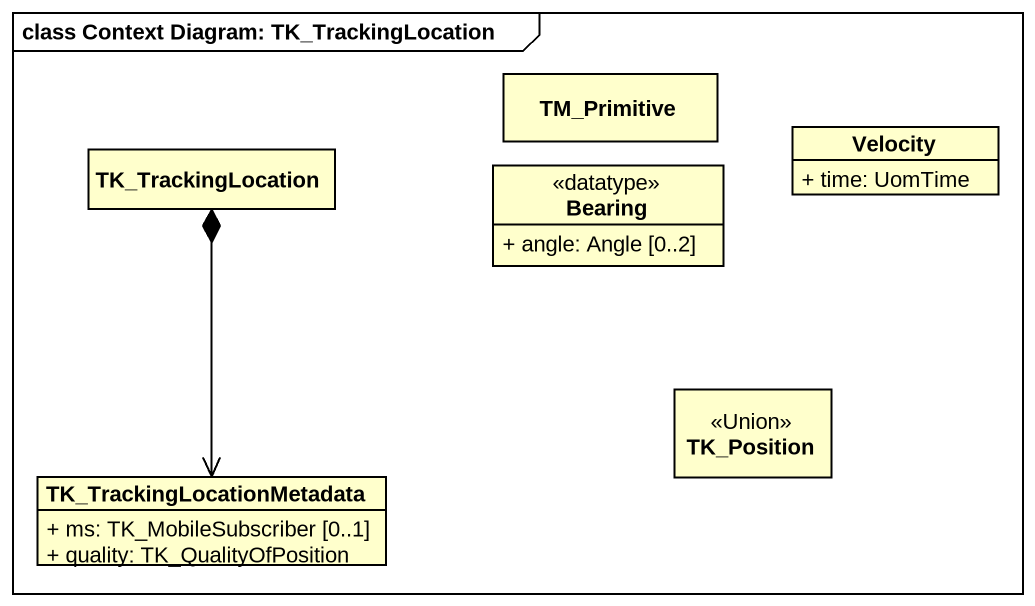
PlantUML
@startuml
mainframe class Context Diagram: TK_TrackingLocation
hide circle
hide empty members
skinparam classAttributeIconSize 0
class TM_Primitive
class TK_TrackingLocation
class Bearing <<datatype>> {
  + angle: Angle [0..2]
}
class Velocity {
  + time: UomTime
}
class TK_Position <<Union>>
class TK_TrackingLocationMetadata {
  + ms: TK_MobileSubscriber [0..1]
  + quality: TK_QualityOfPosition
}
TK_TrackingLocationMetadata <-up-* TK_TrackingLocation
@enduml
